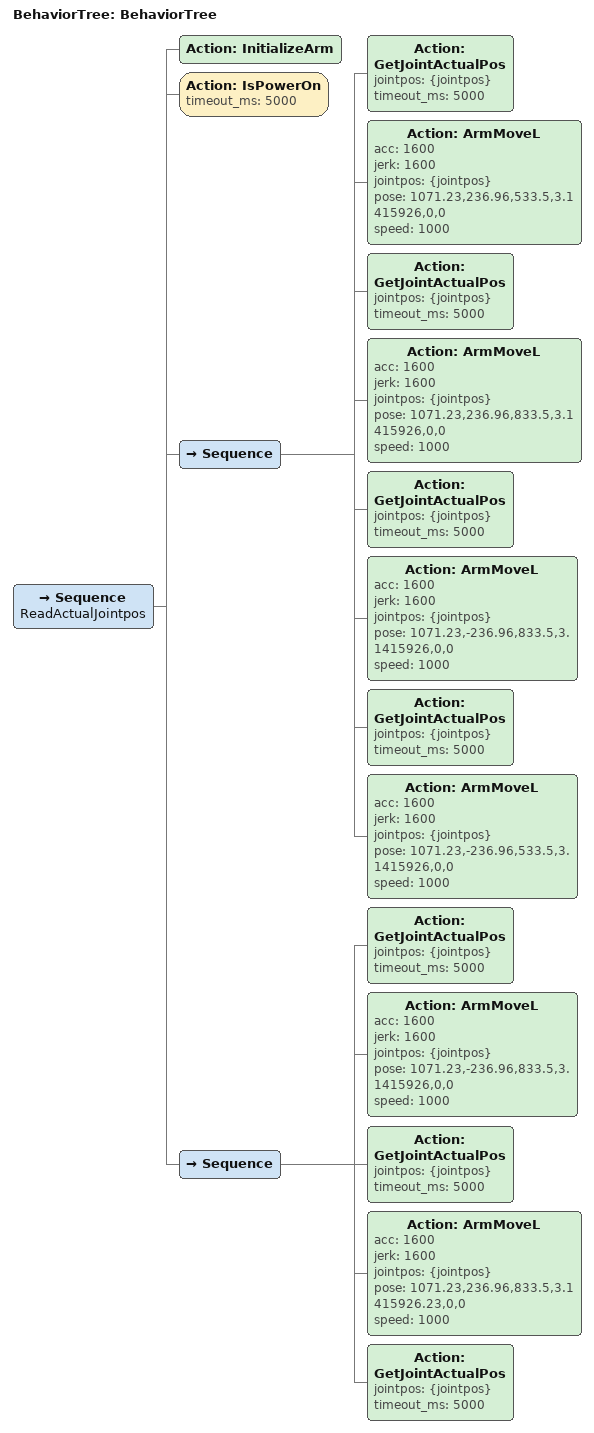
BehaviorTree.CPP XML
<?xml version="1.0"?>
<root main_tree_to_execute="BehaviorTree">
    <BehaviorTree ID="BehaviorTree">
        <Sequence name="ReadActualJointpos">
            <Action ID="InitializeArm"/>
            <Action ID="IsPowerOn" timeout_ms="5000"/>
            <Sequence>
                <Action ID="GetJointActualPos" jointpos="{jointpos}" timeout_ms="5000"/>
                <Action ID="ArmMoveL" acc="1600" jerk="1600" jointpos="{jointpos}" pose="1071.23,236.96,533.5,3.1415926,0,0" speed="1000"/>
                <Action ID="GetJointActualPos" jointpos="{jointpos}" timeout_ms="5000"/>
                <Action ID="ArmMoveL" acc="1600" jerk="1600" jointpos="{jointpos}" pose="1071.23,236.96,833.5,3.1415926,0,0" speed="1000"/>
                <Action ID="GetJointActualPos" jointpos="{jointpos}" timeout_ms="5000"/>
                <Action ID="ArmMoveL" acc="1600" jerk="1600" jointpos="{jointpos}" pose="1071.23,-236.96,833.5,3.1415926,0,0" speed="1000"/>
                <Action ID="GetJointActualPos" jointpos="{jointpos}" timeout_ms="5000"/>
                <Action ID="ArmMoveL" acc="1600" jerk="1600" jointpos="{jointpos}" pose="1071.23,-236.96,533.5,3.1415926,0,0" speed="1000"/>
            </Sequence>
            <Sequence>
                <Action ID="GetJointActualPos" jointpos="{jointpos}" timeout_ms="5000"/>
                <Action ID="ArmMoveL" acc="1600" jerk="1600" jointpos="{jointpos}" pose="1071.23,-236.96,833.5,3.1415926,0,0" speed="1000"/>
                <Action ID="GetJointActualPos" jointpos="{jointpos}" timeout_ms="5000"/>
                <Action ID="ArmMoveL" acc="1600" jerk="1600" jointpos="{jointpos}" pose="1071.23,236.96,833.5,3.1415926.23,0,0" speed="1000"/>
                <Action ID="GetJointActualPos" jointpos="{jointpos}" timeout_ms="5000"/>
            </Sequence>
        </Sequence>
    </BehaviorTree>
</root>
